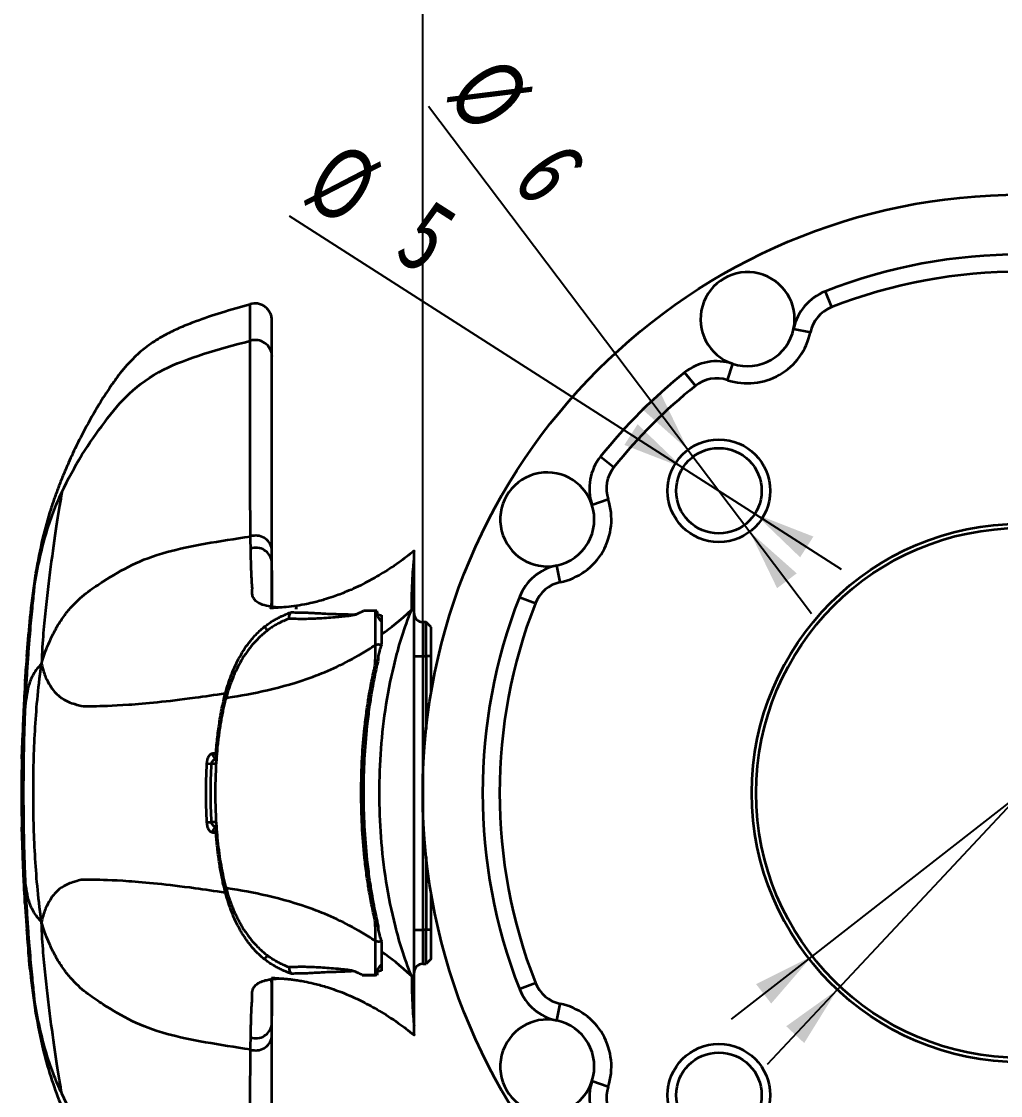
# Model space of a CAD drawing. Header units: millimetres. Extents: x 5 to 416, y 2 to 292.
# Drawn here: x 92.4 to 140.1, y 198.3 to 250.7 of the extents above; entities that cross this region are included whole.
import ezdxf

# ---------------------------------------------------------------- set-up
doc = ezdxf.new("R2010")
doc.units = ezdxf.units.MM
doc.layers.add('치수선', color=1, linetype='Continuous')
doc.styles.add('SLDTEXTSTYLE0', font='TXT', dxfattribs={"width": 0.75})
doc.dimstyles.new('SLDDIMSTYLE0', dxfattribs={"dimtxt": 3.5, "dimasz": 3, "dimexe": 0, "dimexo": 0.0625, "dimgap": 0.875, "dimtad": 1, "dimdec": 3, "dimlfac": 1.2, "dimrnd": 1e-09, "dimzin": 12, "dimdsep": 46, "dimtxsty": 'SLDTEXTSTYLE0', "dimsah": 1, "dimcen": 0.09, "dimadec": 0, "dimazin": 3, "dimtfac": 1, "dimtdec": 3, "dimtofl": 0, "dimtmove": 0, "dimatfit": 3, "dimfxl": 0, "dimfrac": 2, "dimtolj": 1, "dimtzin": 12, "dimarcsym": 0})
doc.dimstyles.new('SLDDIMSTYLE2', dxfattribs={"dimtxt": 3.5, "dimasz": 3, "dimexe": 0, "dimexo": 0.0625, "dimgap": 0.875, "dimtad": 1, "dimdec": 3, "dimlfac": 1.2, "dimrnd": 1e-09, "dimzin": 12, "dimdsep": 46, "dimtxsty": 'SLDTEXTSTYLE0', "dimsah": 1, "dimcen": 0, "dimadec": 0, "dimazin": 3, "dimtfac": 1, "dimtdec": 3, "dimtmove": 0, "dimatfit": 3, "dimfxl": 0, "dimfrac": 2, "dimtolj": 1, "dimtzin": 12, "dimarcsym": 0})

# ---------------------------------------------------------------- blocks, each defined once
blk = doc.blocks.new('_D')
at = {"layer": '치수선'}
for p, q in [((111.912, 214.068), (111.912, 260.242)), ((170.245, 214.068), (170.245, 260.242)), ((111.912, 259.242), (170.245, 259.242))]:
    blk.add_line(p, q, dxfattribs=at)
for points in [[(111.912, 259.242), (114.912, 258.642), (114.912, 259.842)], [(170.245, 259.242), (167.245, 259.842), (167.245, 258.642)]]:
    blk.add_solid(points, dxfattribs=at)
at = {"layer": '치수선', "char_height": 3.5, "attachment_point": 1, "style": 'SLDTEXTSTYLE0'}
for s, insert in [('%%c', (135.853, 263.754)), ('70', (141.131, 263.807))]:
    blk.add_mtext(s, dxfattribs=dict(at, insert=insert))
blk = doc.blocks.new('_D_3')
at = {"layer": '치수선'}
for p, q in [((124.84, 229.794), (112.193, 246.534)), ((124.84, 229.794), (127.854, 225.805)), ((127.854, 225.805), (130.868, 221.816))]:
    blk.add_line(p, q, dxfattribs=at)
for points in [[(124.84, 229.794), (123.51, 232.55), (122.553, 231.826)], [(127.854, 225.805), (129.184, 223.05), (130.141, 223.773)]]:
    blk.add_solid(points, dxfattribs=at)
at = {"layer": '치수선', "char_height": 3.5, "attachment_point": 1, "rotation": 307.0721, "style": 'SLDTEXTSTYLE0'}
for s, insert in [('%%c', (115.771, 249.236)), ('6', (118.995, 245.057))]:
    blk.add_mtext(s, dxfattribs=dict(at, insert=insert))
blk = doc.blocks.new('_D_4')
at = {"layer": '치수선'}
for p, q in [((124.592, 228.922), (105.413, 241.186)), ((124.592, 228.922), (128.102, 226.677)), ((128.102, 226.677), (132.314, 223.984))]:
    blk.add_line(p, q, dxfattribs=at)
for points in [[(124.592, 228.922), (122.387, 231.044), (121.741, 230.033)], [(128.102, 226.677), (130.306, 224.556), (130.953, 225.567)]]:
    blk.add_solid(points, dxfattribs=at)
at = {"layer": '치수선', "char_height": 3.5, "attachment_point": 1, "rotation": 327.4035, "style": 'SLDTEXTSTYLE0'}
for s, insert in [('%%c', (107.83, 244.966)), ('5', (112.306, 242.168))]:
    blk.add_mtext(s, dxfattribs=dict(at, insert=insert))
blk = doc.blocks.new('_D_5')
at = {"layer": '치수선'}
for p, q in [((150.042, 222.656), (174.407, 248.718)), ((150.042, 222.656), (132.115, 203.481)), ((132.115, 203.481), (128.7, 199.828))]:
    blk.add_line(p, q, dxfattribs=at)
for points in [[(150.042, 222.656), (152.529, 224.438), (151.652, 225.257)], [(132.115, 203.481), (129.628, 201.699), (130.504, 200.88)]]:
    blk.add_solid(points, dxfattribs=at)
at = {"layer": '치수선', "char_height": 3.5, "attachment_point": 1, "rotation": 46.9267, "style": 'SLDTEXTSTYLE0'}
for s, insert in [('31.5', (164.895, 245.219)), ('%%c', (161.33, 241.327))]:
    blk.add_mtext(s, dxfattribs=dict(at, insert=insert))
blk = doc.blocks.new('_D_6')
at = {"layer": '치수선'}
for p, q in [((151.262, 221.014), (177.54, 241.515)), ((151.262, 221.014), (130.894, 205.123)), ((130.894, 205.123), (126.952, 202.048))]:
    blk.add_line(p, q, dxfattribs=at)
for points in [[(151.262, 221.014), (153.997, 222.386), (153.258, 223.332)], [(130.894, 205.123), (128.16, 203.751), (128.898, 202.805)]]:
    blk.add_solid(points, dxfattribs=at)
at = {"layer": '치수선', "char_height": 3.5, "attachment_point": 1, "rotation": 37.9603, "style": 'SLDTEXTSTYLE0'}
for s, insert in [('31', (170.658, 241.927)), ('%%c', (166.529, 238.638))]:
    blk.add_mtext(s, dxfattribs=dict(at, insert=insert))

msp = doc.modelspace()

# ---------------------------------------------------------------- linework, layer by layer
at = {"color": 7, "linetype": 'Continuous', "lineweight": 35}
for p, q in [((131.52735, 237.51925), (131.83055, 236.74303)), ((129.98891, 235.69764), (130.80493, 235.52862)), ((124.67859, 233.56511), (125.19921, 232.91442)), ((126.76373, 233.19544), (127.02537, 233.98663)), ((120.5815, 229.46803), (121.23219, 228.94741)), ((120.15998, 227.12125), (120.95118, 227.38288)), ((118.61799, 223.34169), (118.44898, 224.1577)), ((93.04603, 223.72985), (93.04068, 223.69118)), ((116.62737, 222.61927), (117.40358, 222.31606)), ((111.49487, 222.01375), (111.49487, 222.18988)), ((111.91154, 221.40174), (111.91154, 219.73508)), ((112.07821, 221.40174), (111.91154, 221.40174)), ((112.07821, 219.73508), (112.07821, 221.40174)), ((112.32821, 221.15174), (112.07821, 221.40174)), ((92.62025, 219.72744), (92.54274, 218.62906)), ((111.49487, 219.73508), (111.91154, 219.73508)), ((111.91154, 219.73508), (111.91154, 206.40174)), ((111.91154, 219.73508), (112.07821, 219.73508)), ((112.07821, 219.73508), (112.07821, 216.182)), ((112.32821, 219.73508), (112.07821, 219.73508)), ((112.32821, 217.98084), (112.32821, 219.73508)), ((92.54247, 218.62486), (92.52341, 218.28368)), ((102.30196, 217.94113), (102.39593, 217.9157)), ((92.37947, 214.72956), (92.40902, 215.60578)), ((101.39807, 214.49815), (101.62317, 214.48508)), ((101.84298, 214.48508), (101.62317, 214.48508)), ((101.39813, 211.63866), (101.62323, 211.65174)), ((101.84309, 211.65174), (101.62323, 211.65174)), ((92.40902, 210.53158), (92.37947, 211.40758)), ((112.07821, 209.95482), (112.07821, 206.40174)), ((92.52091, 207.89829), (92.54254, 207.51126)), ((102.39535, 208.22219), (102.30196, 208.19691)), ((112.32821, 206.40174), (112.32821, 208.15598)), ((92.54282, 207.50684), (92.6202, 206.41014)), ((111.49487, 206.40174), (111.91154, 206.40174)), ((111.91154, 206.40174), (111.91154, 204.73508)), ((112.07821, 206.40174), (111.91154, 206.40174)), ((112.07821, 204.73508), (112.07821, 206.40174)), ((112.32821, 206.40174), (112.07821, 206.40174)), ((111.91154, 204.73508), (112.07821, 204.73508)), ((112.32821, 204.98508), (112.07821, 204.73508)), ((111.49487, 203.95072), (111.49487, 204.12686)), ((116.62737, 203.51755), (117.40358, 203.82075)), ((118.44898, 201.97911), (118.61799, 202.79513)), ((93.05557, 202.3382), (93.04373, 202.42631)), ((120.95118, 198.75393), (120.15998, 199.01557))]:
    msp.add_line(p, q, dxfattribs=at)
at = {"color": 7, "linetype": 'Continuous', "lineweight": 35, "flags": 128}
for points in [[(109.60496, 220.27896), (109.64066, 220.29786), (109.68701, 220.31041), (109.73926, 220.31532), (109.79209, 220.3121), (109.84009, 220.30107), (109.87838, 220.28336), (109.90303, 220.26078), (109.91154, 220.23563)], [(109.91154, 205.89807), (109.90303, 205.87292), (109.87838, 205.85034), (109.84009, 205.83263), (109.79209, 205.8216), (109.73926, 205.81838), (109.687, 205.82329), (109.64066, 205.83584), (109.60495, 205.85475)]]:
    msp.add_lwpolyline(points, dxfattribs=at)
at = {"color": 7, "linetype": 'Continuous', "lineweight": 35}
for centre, radius in [((141.07821, 213.06841), 29.16667), ((126.34682, 227.7998), 2.5), ((126.34682, 227.7998), 2.08333), ((141.07821, 213.06841), 13.125), ((141.07821, 213.06841), 12.91667), ((126.34682, 198.33702), 2.5), ((126.34682, 198.33702), 2.08333)]:
    msp.add_circle(centre, radius, dxfattribs=at)
for centre, radius, start, end in [((141.07821, 213.06841), 26.25, 68.663655, 111.336345), ((127.74487, 236.16242), 2.29167, 348.298388, 251.701612), ((141.07821, 213.06841), 25.41667, 68.663655, 111.336345), ((132.43696, 235.1906), 2.5, 111.336345, 168.298388), ((132.43696, 235.1906), 1.66667, 111.336345, 168.298388), ((127.74487, 236.16242), 2.29167, 251.701612, 348.298388), ((103.74664, 234.32431), 0.82173, 3.148993, 106.99595), ((127.74487, 236.16242), 3.125, 251.701612, 348.298388), ((126.24046, 231.61305), 2.5, 71.701612, 128.663655), ((141.07821, 213.06841), 26.25, 128.663655, 141.336345), ((126.24046, 231.61305), 1.66667, 71.701612, 128.663655), ((141.07821, 213.06841), 25.41667, 128.663655, 141.336345), ((122.53357, 227.90616), 2.5, 141.336345, 198.298388), ((122.53357, 227.90616), 1.66667, 141.336345, 198.298388), ((117.9842, 226.40174), 2.29167, 18.298388, 281.701612), ((117.9842, 226.40174), 3.125, 281.701612, 18.298388), ((117.9842, 226.40174), 2.29167, 281.701612, 18.298388), ((103.7757, 224.80605), 0.80781, 11.561412, 108.148363), ((103.775, 224.21763), 0.80584, 10.588839, 107.519104), ((118.95602, 221.70966), 2.5, 101.701612, 158.663655), ((118.95602, 221.70966), 1.66667, 101.701612, 158.663655), ((141.07821, 213.06841), 26.25, 158.663655, 201.336345), ((141.07821, 213.06841), 25.41667, 158.663655, 201.336345), ((105.6473, 221.65184), 0.25271, 117.426736, 200.570842), ((111.91154, 221.81841), 0.41667, 180, 270), ((101.91282, 214.97514), 0.24049, 173.392279, 266.55721), ((101.91291, 211.16168), 0.2405, 93.443068, 186.610221), ((111.91154, 204.31841), 0.41667, 90, 180), ((105.65092, 204.48495), 0.25265, 160.024977, 242.623578), ((118.95602, 204.42716), 1.66667, 201.336345, 258.298388), ((118.95602, 204.42716), 2.5, 201.336345, 258.298388), ((117.9842, 199.73508), 3.125, 341.701612, 78.298388), ((103.775, 201.91919), 0.80584, 252.48088, 349.411158), ((117.9842, 199.73508), 2.29167, 78.298388, 341.701612), ((117.9842, 199.73508), 2.29167, 341.701612, 78.298388), ((103.7757, 201.33076), 0.80781, 251.851637, 348.438588), ((122.53357, 198.23066), 2.5, 161.701612, 218.663655), ((122.53357, 198.23066), 1.66667, 161.701612, 218.663655)]:
    msp.add_arc(centre, radius, start, end, dxfattribs=at)
for points, knots in [([(103.5065, 236.88203), (103.03666, 236.74886), (102.14223, 236.49534), (101.00836, 236.11939), (100.12998, 235.77142), (99.55014, 235.49922), (98.97469, 235.17992), (98.433, 234.81315), (97.77045, 234.23867), (97.20373, 233.59617), (96.6418, 232.80712), (96.06124, 231.89898), (95.51025, 230.93394), (95.00379, 229.93594), (94.67891, 229.23175), (94.41019, 228.60409), (94.2067, 228.10054), (93.98881, 227.51544), (93.69589, 226.64402), (93.34556, 225.40031), (93.15297, 224.34727), (93.04887, 223.77811)], [0, 0, 0, 0, 0.08096053, 0.15412307, 0.19792411, 0.23754156, 0.26020892, 0.30701486, 0.3457285, 0.40539153, 0.44869134, 0.5061049, 0.58715806, 0.63770343, 0.69578, 0.71890961, 0.75152682, 0.7859835, 0.82262738, 0.90413035, 1, 1, 1, 1]), ([(104.56712, 236.08653), (104.56378, 236.14551), (104.55684, 236.26784), (104.49435, 236.45058), (104.38828, 236.62317), (104.23835, 236.76882), (104.05806, 236.87146), (103.80551, 236.9464), (103.61888, 236.91561), (103.49832, 236.89572)], [0, 0, 0, 0, 0.114615, 0.23774461, 0.36743194, 0.50069581, 0.63393086, 0.7635495, 1, 1, 1, 1]), ([(103.50645, 235.11015), (103.50645, 235.4508), (103.50647, 236.13255), (103.50649, 236.68233), (103.5065, 236.93185), (103.5065, 236.87955), (103.5065, 236.87086)], [0, 0, 0, 0, 0.31216041, 0.62473799, 0.93769524, 1, 1, 1, 1]), ([(104.56712, 234.36945), (104.56712, 234.71431), (104.56712, 235.4046), (104.56712, 235.95753), (104.56712, 236.03062), (104.56712, 236.06392)], [0, 0, 0, 0, 0.35209049, 0.70476233, 1, 1, 1, 1]), ([(94.32096, 227.72535), (94.61987, 228.37049), (95.28846, 229.57932), (96.40957, 231.17666), (97.55488, 232.58651), (98.62148, 233.36767), (99.30229, 233.71012), (100.4164, 234.27053), (101.92552, 234.70205), (103.50645, 235.11015)], [0.030294622, 0.030294622, 0.030294622, 0.030294622, 0.196961288, 0.363627955, 0.530294622, 0.696961288, 0.696961288, 0.696961288, 0.833333333, 0.833333333, 0.833333333, 0.833333333]), ([(104.56712, 229.73004), (104.56712, 229.84473), (104.56712, 230.07408), (104.56712, 230.41188), (104.56712, 230.74491), (104.56712, 231.11015), (104.56712, 231.64296), (104.56712, 232.18682), (104.56712, 232.70036), (104.56712, 233.07051), (104.56712, 233.4238), (104.56712, 233.75848), (104.56712, 234.07537), (104.56712, 234.26867), (104.56712, 234.36539)], [0, 0, 0, 0, 0.0625784, 0.1251445, 0.18771638, 0.25028726, 0.3344783, 0.50030925, 0.58354707, 0.66676167, 0.74997523, 0.8332209, 0.91654348, 1, 1, 1, 1]), ([(104.56712, 224.96795), (104.56712, 225.08593), (104.56712, 225.48627), (104.56712, 226.11617), (104.56712, 226.8087), (104.56712, 227.35074), (104.56712, 227.92905), (104.56712, 228.56224), (104.56712, 229.20327), (104.56712, 229.58101), (104.56712, 229.73004)], [0, 0, 0, 0, 0.07367964, 0.25001868, 0.38807596, 0.50004097, 0.58605286, 0.75002826, 0.90137121, 1, 1, 1, 1]), ([(94.32096, 227.72535), (94.25704, 227.33097), (94.09722, 226.34502), (93.85873, 224.73392), (93.66942, 223.2864), (93.53617, 222.12291), (93.41964, 220.88299), (93.35743, 219.96389), (93.33687, 219.36362)], [0, 0, 0, 0, 0.25, 0.5, 0.625, 0.75, 0.875, 1, 1, 1, 1]), ([(93.33687, 219.36362), (93.47423, 219.8397), (93.72212, 220.47732), (94.08845, 221.18934), (94.46353, 221.75481), (94.97106, 222.35757), (95.61141, 222.91034), (96.10807, 223.22857), (96.347, 223.3792), (96.82486, 223.68047), (97.70541, 224.21516), (98.78059, 224.63268), (99.45307, 224.81677), (100.54909, 225.1168), (102.00343, 225.3513), (103.52409, 225.57368)], [0.045787468, 0.045787468, 0.045787468, 0.045787468, 0.076709132, 0.107630796, 0.13855246, 0.169474123, 0.231317451, 0.293160779, 0.293160779, 0.293160779, 0.54053409, 0.787907401, 0.787907401, 0.787907401, 0.989493244, 0.989493244, 0.989493244, 0.989493244]), ([(104.953, 222.10371), (104.87389, 222.10928), (104.63672, 222.12598), (104.27267, 222.18384), (103.94269, 222.29396), (103.73736, 222.45062), (103.64603, 222.59802), (103.61359, 222.72524), (103.60366, 222.83109), (103.60526, 222.92975), (103.61077, 223.02155), (103.61146, 223.09656), (103.59661, 223.22744), (103.57774, 223.49288), (103.56009, 223.87502), (103.54433, 224.36623), (103.53669, 224.76381), (103.53243, 224.98609)], [0, 0, 0, 0, 0.061340188, 0.183911257, 0.3154954, 0.408956774, 0.495862587, 0.541746209, 0.578484466, 0.62926214, 0.663066844, 0.698889171, 0.745430246, 0.803105424, 0.853898207, 0.918315999, 1, 1, 1, 1]), ([(111.4843, 224.86457), (111.23763, 224.67178), (110.67377, 224.2311), (109.88649, 223.73224), (109.0317, 223.25305), (108.25629, 222.89459), (107.59904, 222.64452), (107.14156, 222.49839), (106.82513, 222.40934), (106.50273, 222.32853), (106.09608, 222.24232), (105.62513, 222.16634), (105.17118, 222.11748), (104.82931, 222.09388), (104.64014, 222.08179), (104.47845, 222.07259), (104.49539, 222.07339), (104.49723, 222.07348)], [0, 0, 0, 0, 0.07345911, 0.16791996, 0.25340549, 0.36327618, 0.45000667, 0.51339254, 0.55965575, 0.61236961, 0.67325631, 0.76515887, 0.85738681, 0.93238167, 0.96410457, 0.99608473, 1, 1, 1, 1]), ([(111.49487, 224.42382), (111.49487, 224.54057), (111.49487, 224.77439), (111.49487, 224.89432), (111.49487, 224.86712), (111.49487, 224.85058)], [0, 0, 0, 0, 0.28097875, 0.56268499, 1, 1, 1, 1]), ([(104.5671, 223.78079), (104.56711, 223.83866), (104.56715, 224.02867), (104.56714, 224.22746), (104.56712, 224.36571)], [0, 0, 0, 0, 0.30456653, 1, 1, 1, 1]), ([(111.37727, 222.00667), (111.37894, 222.54577), (111.40233, 223.21173), (111.43732, 223.87067), (111.46964, 224.2274), (111.48967, 224.386), (111.49487, 224.42382)], [0, 0, 0, 0, 0.05, 0.1, 0.15, 0.167130575, 0.167130575, 0.167130575, 0.167130575]), ([(111.49487, 222.18988), (111.49482, 222.25526), (111.49472, 222.38306), (111.49459, 222.56464), (111.49508, 222.73439), (111.49639, 222.94484), (111.49932, 223.20781), (111.50042, 223.47503), (111.49925, 223.70766), (111.49773, 223.90094), (111.49626, 224.09002), (111.49512, 224.27025), (111.49496, 224.37185), (111.49487, 224.42382)], [0, 0, 0, 0, 0.06686621, 0.13071274, 0.19197215, 0.2510262, 0.36601119, 0.50066083, 0.58721392, 0.681287, 0.78204462, 0.88851261, 1, 1, 1, 1]), ([(93.04442, 223.75123), (92.95278, 223.1112), (92.78307, 221.92596), (92.69077, 220.73252), (92.6483, 220.18354)], [0, 0, 0, 0, 0.54000022, 1, 1, 1, 1]), ([(93.04068, 223.69118), (93.03482, 223.65524), (93.01867, 223.55625), (92.97909, 223.14213), (92.95389, 222.87835)], [0, 0, 0, 0, 0.36304448, 1, 1, 1, 1]), ([(104.53505, 222.19538), (104.54009, 222.21952), (104.55055, 222.26962), (104.55861, 222.38498), (104.56321, 222.54169), (104.56586, 222.74854), (104.5667, 223.09297), (104.56706, 223.46003), (104.56709, 223.72202), (104.5671, 223.78079)], [0, 0, 0, 0, 0.126474859, 0.262350386, 0.374585919, 0.500981568, 0.669818344, 0.925939989, 1, 1, 1, 1]), ([(104.56623, 222.07761), (104.56628, 222.09917), (104.56688, 222.38051), (104.56686, 222.95362), (104.56701, 223.49709), (104.56709, 223.78079)], [0, 0, 0, 0, 0.0381504, 0.49791865, 1, 1, 1, 1]), ([(104.56712, 223.914), (104.56712, 223.60383), (104.56712, 223.08156), (104.56712, 222.43159), (104.56712, 222.16764)], [0, 0, 0, 0, 0.59389733, 1, 1, 1, 1]), ([(92.62716, 219.72059), (92.66786, 220.27833), (92.74489, 221.33402), (92.8869, 222.38339), (92.95389, 222.87835)], [0, 0, 0, 0, 0.52831914, 1, 1, 1, 1]), ([(105.80855, 222.07902), (105.78744, 222.0787), (105.74576, 222.07807), (105.7051, 222.07832), (105.68504, 222.07844)], [0, 0, 0, 0, 0.506474605, 1, 1, 1, 1]), ([(111.49487, 204.12686), (111.49485, 204.20204), (111.49479, 204.35453), (111.49483, 204.59326), (111.49542, 204.84816), (111.4972, 205.19901), (111.49967, 205.63742), (111.50094, 206.34721), (111.49692, 207.24726), (111.49462, 208.18548), (111.49489, 208.93561), (111.49475, 209.70352), (111.49432, 210.67175), (111.49417, 211.86756), (111.49522, 213.07711), (111.4942, 214.28609), (111.4943, 215.48014), (111.49501, 216.64974), (111.49436, 217.78226), (111.49681, 218.8948), (111.50075, 219.79371), (111.49953, 220.50391), (111.49651, 221.02984), (111.49451, 221.53918), (111.49476, 221.86082), (111.49487, 222.01375)], [0, 0, 0, 0, 0.01474565, 0.02991187, 0.04582694, 0.06282912, 0.09499462, 0.12543682, 0.18898426, 0.25034187, 0.28306927, 0.31286261, 0.37553349, 0.43805189, 0.50036409, 0.5626556, 0.62510067, 0.68762694, 0.74990145, 0.81101271, 0.87460155, 0.90506816, 0.93722494, 0.97015288, 1, 1, 1, 1]), ([(104.20143, 221.17536), (104.22831, 221.19674), (104.28287, 221.24015), (104.36862, 221.30268), (104.45855, 221.3644), (104.55079, 221.42368), (104.64071, 221.47823), (104.76245, 221.54813), (104.90702, 221.62397), (105.056, 221.69534), (105.15675, 221.74064), (105.22193, 221.76852), (105.28911, 221.79629), (105.3686, 221.82766), (105.44598, 221.85534), (105.50316, 221.87305), (105.52194, 221.87515), (105.5309, 221.87615)], [0, 0, 0, 0, 0.05963011, 0.12106091, 0.18443344, 0.24987373, 0.31333979, 0.36987291, 0.49922918, 0.60880365, 0.67673422, 0.70947661, 0.74907529, 0.8251007, 0.89058785, 0.94784416, 1, 1, 1, 1]), ([(105.4107, 221.56305), (105.4086, 221.56293), (105.40378, 221.56264), (105.38891, 221.55839), (105.36924, 221.55209), (105.3434, 221.54292), (105.30553, 221.52858), (105.25291, 221.50742), (105.16859, 221.47137), (105.05443, 221.41907), (104.89799, 221.34108), (104.72296, 221.24467), (104.53847, 221.13117), (104.42278, 221.04677), (104.36603, 221.00537)], [0, 0, 0, 0, 0.01607208, 0.03683103, 0.06287538, 0.0916682, 0.12547027, 0.18431259, 0.2506701, 0.36841359, 0.50097687, 0.6750064, 0.84056108, 1, 1, 1, 1]), ([(108.65838, 221.77276), (108.63486, 221.76474), (108.58647, 221.74824), (108.51523, 221.72936), (108.44247, 221.71362), (108.37427, 221.70237), (108.30704, 221.6939), (108.22239, 221.68515), (108.10613, 221.67405), (107.95808, 221.65766), (107.79736, 221.64237), (107.54203, 221.61936), (107.18933, 221.5925), (106.7896, 221.56759), (106.39695, 221.55124), (106.02127, 221.54472), (105.68649, 221.54833), (105.4891, 221.55887), (105.4107, 221.56305)], [0, 0, 0, 0, 0.01473669, 0.0303202, 0.04676828, 0.06409485, 0.0782861, 0.09548359, 0.12671153, 0.16564545, 0.20724516, 0.2514755, 0.36841371, 0.50097746, 0.60960441, 0.75045735, 0.90088487, 1, 1, 1, 1]), ([(105.5309, 221.87615), (105.58654, 221.87504), (105.69642, 221.87287), (105.86849, 221.87024), (106.04301, 221.8666), (106.2197, 221.86142), (106.3974, 221.8544), (106.57505, 221.84569), (106.75157, 221.8358), (106.97704, 221.82242), (107.21215, 221.8095), (107.46668, 221.80051), (107.75736, 221.79089), (108.14846, 221.77833), (108.48898, 221.77455), (108.65853, 221.77266)], [0, 0, 0, 0, 0.075294437, 0.148669514, 0.219731655, 0.288180792, 0.353794825, 0.416411882, 0.475910768, 0.532197438, 0.634807494, 0.690367747, 0.750411588, 0.875728529, 1, 1, 1, 1]), ([(109.61096, 221.94346), (109.50847, 221.94347), (109.3079, 221.94349), (109.11803, 221.94347), (109.02518, 221.94346)], [0, 0, 0, 0, 0.51097929, 1, 1, 1, 1]), ([(109.60496, 220.27896), (109.60509, 220.35356), (109.60535, 220.50507), (109.60562, 220.72935), (109.60594, 220.95355), (109.60636, 221.18308), (109.60777, 221.42637), (109.60933, 221.68758), (109.6104, 221.85522), (109.61096, 221.94346)], [0, 0, 0, 0, 0.12005361, 0.24383317, 0.37070165, 0.50009899, 0.64567752, 0.81348388, 1, 1, 1, 1]), ([(109.67741, 221.94346), (109.66994, 221.94353), (109.653, 221.94369), (109.63003, 221.94367), (109.61766, 221.94353), (109.61096, 221.94346)], [0, 0, 0, 0, 0.26560434, 0.60268753, 1, 1, 1, 1]), ([(109.69605, 221.74591), (109.69716, 221.73794), (109.69967, 221.71998), (109.70908, 221.6908), (109.72666, 221.65157), (109.75112, 221.61021), (109.78536, 221.56315), (109.8211, 221.51829), (109.86061, 221.47574), (109.8868, 221.44873), (109.90143, 221.43311), (109.91011, 221.42234), (109.91105, 221.41826), (109.91154, 221.41612)], [0, 0, 0, 0, 0.06633294, 0.1493706, 0.24974449, 0.40593918, 0.49936265, 0.64176253, 0.74884668, 0.810349, 0.87424748, 0.93415803, 1, 1, 1, 1]), ([(102.30196, 217.94113), (102.32453, 218.02289), (102.36903, 218.18401), (102.44269, 218.4199), (102.52008, 218.64698), (102.63009, 218.94137), (102.7826, 219.29892), (102.99603, 219.71884), (103.24181, 220.12242), (103.49244, 220.46333), (103.73426, 220.74177), (103.95728, 220.9684), (104.1198, 221.10616), (104.20143, 221.17536)], [0, 0, 0, 0, 0.06672666, 0.1315008, 0.19438821, 0.25545637, 0.37872612, 0.49999468, 0.6257634, 0.75010551, 0.83240236, 0.91582149, 1, 1, 1, 1]), ([(104.34832, 220.99168), (104.29418, 220.94879), (104.1871, 220.86397), (104.03559, 220.72972), (103.89329, 220.59343), (103.76093, 220.45586), (103.56985, 220.24155), (103.33176, 219.93563), (103.07072, 219.53018), (102.84289, 219.10562), (102.64486, 218.66251), (102.46875, 218.19222), (102.37376, 217.86564), (102.32551, 217.69975)], [0, 0, 0, 0, 0.05268141, 0.1041972, 0.1543614, 0.20296894, 0.24979823, 0.37337007, 0.49821407, 0.61725141, 0.74060405, 0.86823727, 1, 1, 1, 1]), ([(104.20143, 221.17536), (104.20824, 221.1667), (104.22656, 221.14372), (104.28168, 221.07482), (104.31726, 221.03041), (104.34942, 220.99025)], [0, 0, 0, 0, 0.5, 0.5, 1, 1, 1, 1]), ([(104.34942, 220.99025), (104.35136, 220.99005), (104.35498, 220.98967), (104.35907, 220.99345), (104.36201, 220.9989), (104.36447, 221.00286), (104.36603, 221.00537)], [0, 0, 0, 0, 0.22874414, 0.42759809, 0.63571074, 1, 1, 1, 1]), ([(112.32821, 219.73508), (112.32821, 219.92052), (112.32821, 220.10588), (112.32821, 220.44854), (112.32821, 220.60568), (112.32821, 220.86794), (112.32821, 220.97294), (112.32821, 221.11487), (112.32821, 221.15174), (112.32821, 221.15174)], [0, 0, 0, 0, 0.25, 0.25, 0.5, 0.5, 0.75, 0.75, 1, 1, 1, 1]), ([(109.91154, 220.80628), (109.91154, 220.73711), (109.91154, 220.59554), (109.91154, 220.44936), (109.91154, 220.3746)], [0, 0, 0, 0, 0.48858586, 1, 1, 1, 1]), ([(92.64911, 220.18777), (92.64464, 220.12789), (92.6283, 219.90859), (92.61077, 219.62556), (92.59918, 219.44613), (92.59526, 219.38531)], [0, 0, 0, 0, 0.19892647, 0.72846529, 1, 1, 1, 1]), ([(102.32551, 217.69975), (102.36048, 217.70523), (102.97008, 217.80142), (104.30095, 218.03386), (106.15411, 218.55511), (107.72208, 219.19675), (108.74745, 219.73104), (109.38227, 220.12919), (109.60496, 220.27896)], [0.108436334, 0.108436334, 0.108436334, 0.108436334, 0.112018411, 0.170426833, 0.228835255, 0.258039466, 0.287243677, 0.302681009, 0.302681009, 0.302681009, 0.302681009]), ([(109.60378, 219.34901), (109.60387, 219.43453), (109.60404, 219.60117), (109.60434, 219.84128), (109.6046, 220.06631), (109.60484, 220.20939), (109.60496, 220.27896)], [0, 0, 0, 0, 0.27041897, 0.52695302, 0.76999106, 1, 1, 1, 1]), ([(109.91154, 220.3746), (109.88316, 220.27458), (109.82355, 220.06449), (109.77031, 219.85269), (109.74242, 219.74174)], [0, 0, 0, 0, 0.4761065, 1, 1, 1, 1]), ([(93.33687, 219.36362), (93.21179, 219.2459), (93.05919, 219.06045), (92.90188, 218.80224), (92.78763, 218.54731), (92.67763, 218.20425), (92.59122, 217.75536), (92.54863, 217.35214), (92.52697, 217.13381)], [0, 0, 0, 0, 0.125, 0.25, 0.375, 0.5, 0.75, 1, 1, 1, 1]), ([(93.33687, 219.36362), (93.40465, 219.07564), (93.535, 218.69372), (93.74812, 218.28681), (93.97289, 217.98601), (94.27593, 217.69818), (94.63815, 217.49774), (95.08731, 217.37027), (95.2262, 217.29804), (95.66666, 217.29803), (97.3308, 217.33195), (99.81398, 217.56708), (101.77841, 217.85136), (102.30196, 217.94113)], [0, 0, 0, 0, 0.028334076, 0.056668151, 0.085002227, 0.113336302, 0.170004454, 0.226672605, 0.340008907, 0.45334521, 0.566681512, 0.680017815, 0.718353826, 0.718353826, 0.718353826, 0.718353826]), ([(109.60377, 206.78466), (109.57664, 206.90158), (109.52055, 207.14334), (109.44176, 207.51969), (109.36418, 207.9212), (109.27337, 208.43969), (109.1726, 209.10298), (109.04606, 210.14767), (108.94299, 211.47802), (108.90171, 213.10996), (108.94534, 214.69326), (109.05135, 216.02763), (109.17199, 217.02603), (109.29384, 217.82648), (109.43208, 218.59024), (109.54897, 219.10678), (109.60378, 219.34901)], [0, 0, 0, 0, 0.02842854, 0.05877986, 0.09106241, 0.12528109, 0.18344623, 0.24994136, 0.37448723, 0.49931134, 0.63642947, 0.74943121, 0.81622311, 0.87457547, 0.94118375, 1, 1, 1, 1]), ([(109.74208, 219.55153), (109.71548, 219.43663), (109.65944, 219.19468), (109.57865, 218.81185), (109.49635, 218.39099), (109.40342, 217.86875), (109.29579, 217.17835), (109.16073, 216.10184), (109.04964, 214.71078), (109.0074, 213.083), (109.0485, 211.45071), (109.15976, 210.0491), (109.29575, 208.9639), (109.41164, 208.21994), (109.52227, 207.60946), (109.63098, 207.07209), (109.70788, 206.73808), (109.74381, 206.58206)], [0, 0, 0, 0, 0.02705606, 0.05697197, 0.0897496, 0.1254275, 0.17865003, 0.25002108, 0.37427273, 0.49859779, 0.62339646, 0.74867427, 0.82095662, 0.87424538, 0.92137571, 0.96327299, 1, 1, 1, 1]), ([(109.60378, 219.34901), (109.61067, 219.37439), (109.62199, 219.4161), (109.64648, 219.47229), (109.67342, 219.51284), (109.70591, 219.54356), (109.73097, 219.54908), (109.74208, 219.55153)], [0, 0, 0, 0, 0.30477843, 0.50078842, 0.70693782, 0.86998247, 1, 1, 1, 1]), ([(92.54669, 218.68504), (92.54428, 218.65114), (92.5396, 218.58512), (92.53738, 218.52835), (92.53631, 218.50073)], [0, 0, 0, 0, 0.51358092, 1, 1, 1, 1]), ([(92.50266, 217.91221), (92.49005, 217.69488), (92.4522, 217.04255), (92.41017, 215.9638), (92.38823, 215.1168), (92.37765, 214.70812)], [0, 0, 0, 0, 0.20543553, 0.61662166, 1, 1, 1, 1]), ([(101.83617, 215.0026), (101.84736, 215.13754), (101.86953, 215.40495), (101.91165, 215.80111), (101.95992, 216.18792), (102.01491, 216.56405), (102.07631, 216.92829), (102.14438, 217.27929), (102.218, 217.61605), (102.27436, 217.83427), (102.30196, 217.94113)], [0, 0, 0, 0, 0.1363483, 0.27018846, 0.40114651, 0.52885352, 0.65294599, 0.77306649, 0.88886485, 1, 1, 1, 1]), ([(102.32551, 217.69975), (102.30243, 217.61274), (102.25563, 217.43627), (102.19318, 217.16591), (102.13496, 216.88755), (102.08166, 216.60184), (102.03309, 216.30964), (101.98927, 216.01174), (101.95017, 215.70889), (101.88541, 215.13017), (101.81999, 214.25108), (101.79167, 213.07174), (101.81966, 211.891), (101.89274, 210.90781), (101.98581, 210.12951), (102.07821, 209.5398), (102.1871, 208.97595), (102.28015, 208.61318), (102.32551, 208.43635)], [0, 0, 0, 0, 0.028887778, 0.058591851, 0.089037894, 0.120152192, 0.151862005, 0.18409582, 0.216783524, 0.24985652, 0.370980391, 0.499541376, 0.62831749, 0.749880575, 0.815793264, 0.87982814, 0.941423158, 1, 1, 1, 1]), ([(92.37882, 214.76289), (92.37354, 214.4937), (92.36329, 213.97098), (92.35768, 213.06863), (92.36329, 212.16619), (92.37353, 211.64345), (92.37881, 211.37426)], [0, 0, 0, 0, 0.25749005, 0.50001911, 0.74253121, 1, 1, 1, 1]), ([(101.39807, 214.49815), (101.39936, 214.51601), (101.40191, 214.5515), (101.40913, 214.60377), (101.4188, 214.65455), (101.43468, 214.71796), (101.45969, 214.791), (101.49606, 214.86452), (101.5373, 214.92471), (101.58174, 214.96847), (101.6279, 214.99745), (101.65867, 215.00103), (101.67392, 215.00281)], [0, 0, 0, 0, 0.06384585, 0.12689089, 0.19000013, 0.2540376, 0.37538661, 0.5006474, 0.62449226, 0.75018408, 0.87609687, 1, 1, 1, 1]), ([(101.90548, 214.80546), (101.90162, 214.80916), (101.88391, 214.82614), (101.86301, 214.86297), (101.83822, 214.92498), (101.83697, 214.97242), (101.83617, 215.0026)], [0, 0, 0, 0, 0.0776415, 0.35654858, 0.59066815, 1, 1, 1, 1]), ([(101.39813, 211.63866), (101.39098, 211.77379), (101.37663, 212.04497), (101.3637, 212.45314), (101.35693, 212.8631), (101.35692, 213.27368), (101.36367, 213.68364), (101.37659, 214.09182), (101.39092, 214.36301), (101.39807, 214.49815)], [0, 0, 0, 0, 0.14189137, 0.28474722, 0.42818183, 0.57180978, 0.71524579, 0.85810444, 1, 1, 1, 1]), ([(101.67401, 211.134), (101.66386, 211.13477), (101.64351, 211.13633), (101.61259, 211.14921), (101.57686, 211.17288), (101.53729, 211.21212), (101.49608, 211.27217), (101.45968, 211.34575), (101.42979, 211.43349), (101.40735, 211.53211), (101.4012, 211.60315), (101.39813, 211.63866)], [0, 0, 0, 0, 0.0827414, 0.16578295, 0.25027934, 0.37589364, 0.49978993, 0.62490858, 0.74631609, 0.87321357, 1, 1, 1, 1]), ([(92.37764, 211.42894), (92.38822, 211.0204), (92.41015, 210.17361), (92.45227, 209.09304), (92.49025, 208.43868), (92.50298, 208.21932)], [0, 0, 0, 0, 0.38260481, 0.79302939, 1, 1, 1, 1]), ([(101.83626, 211.13421), (101.8375, 211.16444), (101.83944, 211.21202), (101.85574, 211.26044), (101.86648, 211.27657), (101.86796, 211.2788)], [0, 0, 0, 0, 0.6002202, 0.94474296, 1, 1, 1, 1]), ([(102.30196, 208.19691), (102.2777, 208.28986), (102.22817, 208.47962), (102.16228, 208.77236), (102.1005, 209.0777), (102.04373, 209.39513), (101.99183, 209.72387), (101.94493, 210.06316), (101.90321, 210.41223), (101.86625, 210.77023), (101.84633, 211.01204), (101.83626, 211.13421)], [0, 0, 0, 0, 0.09676041, 0.19755925, 0.30222282, 0.41056375, 0.52238186, 0.63746474, 0.75558805, 0.87651573, 1, 1, 1, 1]), ([(93.33687, 206.79253), (93.2118, 206.91016), (93.05919, 207.095), (92.90188, 207.35163), (92.78763, 207.60457), (92.67763, 207.94465), (92.59122, 208.3896), (92.54863, 208.79011), (92.52697, 209.00735)], [0.00990099, 0.00990099, 0.00990099, 0.00990099, 0.133663366, 0.257425743, 0.381188119, 0.504950495, 0.752475248, 1, 1, 1, 1]), ([(102.30196, 208.19691), (101.77841, 208.28654), (99.81398, 208.57029), (97.3308, 208.80503), (95.66666, 208.84019), (95.2262, 208.84383), (95.08731, 208.77633), (94.63815, 208.65343), (94.27593, 208.45565), (93.97289, 208.16948), (93.74812, 207.86957), (93.535, 207.46306), (93.40465, 207.08093), (93.33687, 206.79253)], [0, 0, 0, 0, 0.038336091, 0.151672393, 0.265008696, 0.378344998, 0.491681301, 0.548349452, 0.605017603, 0.633351679, 0.661685754, 0.69001983, 0.718353906, 0.718353906, 0.718353906, 0.718353906]), ([(109.60495, 205.85475), (109.38226, 206.00458), (108.74745, 206.40293), (107.72208, 206.93755), (106.15411, 207.57973), (104.30095, 208.10162), (102.97008, 208.3345), (102.36048, 208.43086), (102.32551, 208.43635)], [0.10843642, 0.10843642, 0.10843642, 0.10843642, 0.123873665, 0.153077877, 0.182282088, 0.24069051, 0.299098932, 0.302681009, 0.302681009, 0.302681009, 0.302681009]), ([(102.32551, 208.43635), (102.34919, 208.35251), (102.39618, 208.18611), (102.47513, 207.94113), (102.55965, 207.70232), (102.6503, 207.47021), (102.74687, 207.24507), (102.84931, 207.0272), (102.95752, 206.8169), (103.11432, 206.53803), (103.33295, 206.1988), (103.59704, 205.85947), (103.8507, 205.58284), (104.08641, 205.35519), (104.26068, 205.21486), (104.34962, 205.14324)], [0, 0, 0, 0, 0.066421388, 0.131839465, 0.196224795, 0.259554625, 0.321813306, 0.382992559, 0.443091583, 0.502117151, 0.626898683, 0.750439738, 0.829464193, 0.912963116, 1, 1, 1, 1]), ([(104.20339, 204.96135), (104.15488, 205.00171), (104.0577, 205.08256), (103.91842, 205.21181), (103.78388, 205.34679), (103.65474, 205.48768), (103.53105, 205.63389), (103.41297, 205.78493), (103.30061, 205.94022), (103.19405, 206.09914), (103.09334, 206.26102), (102.95506, 206.50054), (102.78739, 206.82949), (102.6034, 207.25981), (102.43819, 207.71743), (102.34792, 208.03515), (102.30196, 208.19691)], [0, 0, 0, 0, 0.0496164, 0.09940783, 0.14936362, 0.19946023, 0.24966364, 0.29992506, 0.35017987, 0.40034896, 0.45034027, 0.50005043, 0.61778426, 0.74037378, 0.86781541, 1, 1, 1, 1]), ([(92.53631, 207.63657), (92.53732, 207.60917), (92.53885, 207.56744), (92.54222, 207.51889), (92.54337, 207.50223)], [0, 0, 0, 0, 0.65681083, 1, 1, 1, 1]), ([(103.52409, 200.56314), (102.00343, 200.78551), (100.54909, 201.02002), (99.45307, 201.32005), (98.78059, 201.50414), (97.70541, 201.92166), (96.82486, 202.45826), (96.347, 202.76143), (96.10807, 202.91301), (95.61141, 203.23362), (94.97106, 203.79), (94.46353, 204.39572), (94.08845, 204.96333), (93.72212, 205.67728), (93.47424, 206.31598), (93.33687, 206.79253)], [0.0458155, 0.0458155, 0.0458155, 0.0458155, 0.247524752, 0.247524752, 0.247524752, 0.495049505, 0.742574257, 0.742574257, 0.742574257, 0.804455446, 0.866336634, 0.897277228, 0.928217822, 0.959158416, 0.99009901, 0.99009901, 0.99009901, 0.99009901]), ([(94.32096, 198.41494), (94.25704, 198.81019), (94.09722, 199.79831), (93.85873, 201.41283), (93.66942, 202.86326), (93.53617, 204.02896), (93.41964, 205.27103), (93.35743, 206.19151), (93.33687, 206.79253)], [0, 0, 0, 0, 0.25, 0.5, 0.625, 0.75, 0.875, 1, 1, 1, 1]), ([(109.60495, 205.85475), (109.60484, 205.92431), (109.6046, 206.06739), (109.60433, 206.2924), (109.60404, 206.53251), (109.60386, 206.69915), (109.60377, 206.78466)], [0, 0, 0, 0, 0.23000872, 0.47304666, 0.72958077, 1, 1, 1, 1]), ([(109.74427, 206.58215), (109.73775, 206.58279), (109.72386, 206.58414), (109.70363, 206.59472), (109.68364, 206.61109), (109.66437, 206.63406), (109.6442, 206.66684), (109.62206, 206.71724), (109.61068, 206.75921), (109.60377, 206.78466)], [0, 0, 0, 0, 0.074644682, 0.158964503, 0.256799713, 0.370461384, 0.501315933, 0.697601708, 1, 1, 1, 1]), ([(92.59524, 206.75186), (92.59917, 206.69095), (92.61076, 206.51142), (92.6283, 206.22818), (92.64466, 206.00877), (92.64913, 205.94878)], [0, 0, 0, 0, 0.271717, 0.80087659, 1, 1, 1, 1]), ([(92.95389, 203.25933), (92.86918, 203.90085), (92.73056, 204.9508), (92.65451, 206.00655), (92.62492, 206.41725)], [0, 0, 0, 0, 0.61098987, 1, 1, 1, 1]), ([(109.74406, 206.39187), (109.77168, 206.28214), (109.82443, 206.07258), (109.88344, 205.8647), (109.91154, 205.76567)], [0, 0, 0, 0, 0.52362816, 1, 1, 1, 1]), ([(112.32821, 204.98508), (112.32821, 204.98508), (112.32821, 205.02195), (112.32821, 205.16388), (112.32821, 205.26888), (112.32821, 205.53113), (112.32821, 205.68828), (112.32821, 206.03093), (112.32821, 206.2163), (112.32821, 206.40174)], [0, 0, 0, 0, 0.25, 0.25, 0.5, 0.5, 0.75, 0.75, 1, 1, 1, 1]), ([(92.64833, 205.95301), (92.69078, 205.40411), (92.78309, 204.2108), (92.95279, 203.02568), (93.04443, 202.38569)], [0, 0, 0, 0, 0.45997903, 1, 1, 1, 1]), ([(109.61093, 204.19346), (109.61063, 204.23683), (109.61005, 204.32196), (109.60939, 204.45386), (109.60873, 204.58462), (109.60807, 204.71332), (109.60742, 204.83838), (109.60647, 205.06409), (109.60587, 205.39603), (109.60525, 205.70492), (109.60495, 205.85475)], [0, 0, 0, 0, 0.09297232, 0.18251917, 0.26829123, 0.34993536, 0.42708671, 0.49936486, 0.75717734, 1, 1, 1, 1]), ([(109.91154, 205.76567), (109.91154, 205.69091), (109.91154, 205.54472), (109.91154, 205.40314), (109.91154, 205.33397)], [0, 0, 0, 0, 0.51141408, 1, 1, 1, 1]), ([(92.77368, 204.51851), (92.76135, 204.63848), (92.73164, 204.92746), (92.70777, 205.21698), (92.6938, 205.3863)], [0, 0, 0, 0, 0.4151599, 1, 1, 1, 1]), ([(104.20339, 204.96135), (104.21028, 204.96989), (104.22857, 204.99264), (104.28354, 205.06106), (104.31904, 205.10525), (104.35121, 205.14531)], [0, 0, 0, 0, 0.5, 0.5, 1, 1, 1, 1]), ([(105.53474, 204.26059), (105.53059, 204.26082), (105.52216, 204.26129), (105.50134, 204.26607), (105.47308, 204.27413), (105.43403, 204.28708), (105.38444, 204.3051), (105.33068, 204.32554), (105.24108, 204.36125), (105.10455, 204.41981), (104.91983, 204.50744), (104.72991, 204.60735), (104.54573, 204.7159), (104.36898, 204.83232), (104.25834, 204.91853), (104.20339, 204.96135)], [0, 0, 0, 0, 0.02763482, 0.05617994, 0.08621841, 0.12361936, 0.16662443, 0.21087042, 0.2517964, 0.36981063, 0.50105695, 0.6312517, 0.75685678, 0.87925076, 1, 1, 1, 1]), ([(104.37087, 205.1268), (104.36923, 205.12961), (104.36695, 205.1335), (104.36406, 205.1384), (104.3623, 205.14146), (104.36111, 205.14495), (104.35681, 205.14807), (104.35332, 205.14635), (104.35121, 205.14531)], [0, 0, 0, 0, 0.31447567, 0.43674736, 0.55074451, 0.65476424, 0.79142212, 1, 1, 1, 1]), ([(105.41346, 204.57125), (105.41166, 204.57143), (105.40656, 204.57194), (105.39006, 204.57639), (105.36132, 204.58565), (105.31705, 204.60215), (105.25856, 204.62558), (105.1839, 204.65756), (105.09821, 204.69635), (105.00702, 204.74013), (104.87751, 204.80573), (104.71639, 204.89496), (104.53256, 205.00907), (104.42203, 205.08956), (104.37087, 205.1268)], [0, 0, 0, 0, 0.01298081, 0.0367578, 0.07263134, 0.12102348, 0.18098735, 0.25067929, 0.33685775, 0.42071809, 0.50085681, 0.68878393, 0.85597292, 1, 1, 1, 1]), ([(109.69983, 204.39088), (109.70106, 204.40011), (109.70362, 204.41929), (109.71299, 204.44824), (109.72865, 204.48306), (109.75125, 204.52248), (109.78407, 204.56967), (109.82204, 204.61689), (109.86046, 204.65948), (109.88642, 204.68637), (109.9008, 204.70208), (109.90971, 204.71295), (109.91088, 204.71734), (109.91154, 204.71978)], [0, 0, 0, 0, 0.07678218, 0.15966263, 0.24942747, 0.38028911, 0.49922478, 0.64076061, 0.7487132, 0.81005722, 0.87419784, 0.92974122, 1, 1, 1, 1]), ([(108.54905, 204.3803), (108.53593, 204.38553), (108.50796, 204.39665), (108.4712, 204.40668), (108.4327, 204.41418), (108.35881, 204.42601), (108.22415, 204.44531), (107.94393, 204.47866), (107.57359, 204.51084), (107.13858, 204.54496), (106.73203, 204.56898), (106.35368, 204.58546), (106.01618, 204.59095), (105.70531, 204.58655), (105.51259, 204.57645), (105.41346, 204.57125)], [0, 0, 0, 0, 0.00846571, 0.01803615, 0.02548479, 0.03590258, 0.07160144, 0.1251563, 0.25012629, 0.36945806, 0.50006547, 0.62739346, 0.75003035, 0.87142848, 1, 1, 1, 1]), ([(108.55, 204.3808), (108.4593, 204.37554), (108.28498, 204.36544), (108.04101, 204.35535), (107.82275, 204.34774), (107.55208, 204.33889), (107.24055, 204.32901), (106.88655, 204.30871), (106.54399, 204.28837), (106.19791, 204.27336), (105.85485, 204.26599), (105.64363, 204.26243), (105.53474, 204.26059)], [0, 0, 0, 0, 0.06987343, 0.13429579, 0.193277, 0.24678149, 0.35964411, 0.46370985, 0.58076293, 0.71009067, 0.85053301, 1, 1, 1, 1]), ([(108.63065, 204.36051), (108.62518, 204.36208), (108.61151, 204.366), (108.59104, 204.36981), (108.57004, 204.37396), (108.55604, 204.37874), (108.55, 204.3808)], [0, 0, 0, 0, 0.199803394, 0.499766373, 0.784217849, 1, 1, 1, 1]), ([(108.96941, 204.19346), (108.90699, 204.22278), (108.79504, 204.27537), (108.68107, 204.33439), (108.63065, 204.36051)], [0, 0, 0, 0, 0.55757978, 1, 1, 1, 1]), ([(109.68232, 204.19346), (109.56129, 204.19346), (109.31912, 204.19347), (109.08601, 204.19346), (108.96941, 204.19346)], [0, 0, 0, 0, 0.49980185, 1, 1, 1, 1]), ([(108.96941, 204.19346), (109.0362, 204.19345), (109.17182, 204.19342), (109.38588, 204.19344), (109.53515, 204.19345), (109.61093, 204.19346)], [0, 0, 0, 0, 0.32323886, 0.65642572, 1, 1, 1, 1]), ([(109.68232, 204.19346), (109.67289, 204.19346), (109.65339, 204.19346), (109.6294, 204.19346), (109.61728, 204.19346), (109.61093, 204.19346)], [0, 0, 0, 0, 0.30894913, 0.63819481, 1, 1, 1, 1]), ([(103.53243, 201.15072), (103.53254, 201.15734), (103.53355, 201.2184), (103.53624, 201.37762), (103.54176, 201.65441), (103.5505, 202.0056), (103.56218, 202.34184), (103.57846, 202.70922), (103.60727, 202.9971), (103.61141, 203.12141), (103.60006, 203.27942), (103.61407, 203.43731), (103.66061, 203.56679), (103.73671, 203.67203), (103.83275, 203.76194), (103.99206, 203.85858), (104.21682, 203.93333), (104.46826, 203.98303), (104.69092, 204.01256), (104.8479, 204.02848), (104.93289, 204.03374), (104.94262, 204.03435)], [0, 0, 0, 0, 0.00240901, 0.02222474, 0.05832675, 0.10560975, 0.15790295, 0.19740369, 0.27561092, 0.3416689, 0.41047542, 0.46722075, 0.54056824, 0.58988134, 0.6365288, 0.70609148, 0.80526016, 0.87308014, 0.93469254, 0.99252759, 1, 1, 1, 1]), ([(104.54098, 203.90696), (104.51405, 203.93159), (104.48083, 203.96197), (104.46392, 203.97606), (104.46071, 203.97873)], [0, 0, 0, 0, 0.81056438, 1, 1, 1, 1]), ([(104.56712, 201.77111), (104.56713, 201.90409), (104.56714, 202.15592), (104.56711, 202.51928), (104.56679, 202.89388), (104.56646, 203.26128), (104.56425, 203.56343), (104.55798, 203.7718), (104.5496, 203.85917), (104.54105, 203.899), (104.53894, 203.90883)], [0, 0, 0, 0, 0.134179341, 0.254088868, 0.384520787, 0.542648288, 0.701282014, 0.835317653, 0.959366924, 1, 1, 1, 1]), ([(104.54873, 204.06343), (104.55969, 204.06199), (104.59122, 204.05785), (104.69731, 204.05143), (105.02135, 204.02955), (105.21394, 204.01351), (105.41213, 203.99385), (105.62844, 203.96762), (105.87537, 203.93163), (106.18837, 203.87702), (106.62439, 203.78399), (107.22211, 203.62311), (108.01165, 203.35095), (108.88442, 202.96621), (109.80885, 202.45841), (110.63832, 201.93728), (111.22747, 201.47657), (111.48372, 201.27619)], [0, 0, 0, 0, 0.037812503, 0.10884958, 0.163698112, 0.203116026, 0.241695716, 0.28183352, 0.323492821, 0.370440526, 0.433961062, 0.515860755, 0.616959435, 0.737232875, 0.827491738, 0.924968443, 1, 1, 1, 1]), ([(104.56712, 204.06131), (104.56712, 203.96012), (104.56712, 203.37961), (104.56712, 202.75082), (104.56712, 202.29817), (104.56712, 202.20495)], [0, 0, 0, 0, 0.143567654, 0.823642838, 1, 1, 1, 1]), ([(111.37727, 204.13391), (111.37894, 203.59477), (111.40233, 202.92877), (111.43732, 202.26979), (111.46964, 201.91303), (111.48967, 201.75442), (111.49487, 201.7166)], [0, 0, 0, 0, 0.05, 0.1, 0.15, 0.167130516, 0.167130516, 0.167130516, 0.167130516]), ([(111.49487, 201.7166), (111.4949, 201.7425), (111.49494, 201.79371), (111.49527, 201.87827), (111.49576, 201.96662), (111.49639, 202.05854), (111.49711, 202.15296), (111.49789, 202.24894), (111.49868, 202.34553), (111.49938, 202.44198), (111.4999, 202.53741), (111.50045, 202.70225), (111.49944, 202.9336), (111.49587, 203.24867), (111.49437, 203.58042), (111.4947, 203.82386), (111.49487, 203.95072)], [0, 0, 0, 0, 0.0569732, 0.11264032, 0.16695728, 0.21984283, 0.27118172, 0.32082899, 0.36864079, 0.41453058, 0.45837333, 0.49999184, 0.63435578, 0.74937109, 0.86940421, 1, 1, 1, 1]), ([(92.95389, 203.25933), (92.97882, 202.99906), (93.02168, 202.55167), (93.03889, 202.4495), (93.04609, 202.40677)], [0, 0, 0, 0, 0.58176145, 1, 1, 1, 1]), ([(93.0489, 202.35872), (93.16139, 201.74878), (93.3675, 200.63123), (93.80799, 199.11534), (94.22275, 197.98273), (94.5476, 197.21055), (94.75603, 196.74491), (94.91864, 196.39574), (95.19865, 195.81675), (95.56542, 195.11404), (96.06893, 194.24032), (96.63144, 193.34102), (97.24139, 192.48038), (97.96998, 191.70606), (98.50725, 191.27489), (98.91152, 191.00752), (99.11554, 190.88204), (99.41082, 190.71421), (99.81271, 190.51202), (100.62705, 190.15576), (101.86135, 189.72295), (102.93662, 189.41696), (103.5065, 189.25479)], [0, 0, 0, 0, 0.10278962, 0.18833613, 0.26166868, 0.30385026, 0.32731673, 0.34923514, 0.36966157, 0.43740252, 0.48507716, 0.53879728, 0.61341531, 0.6597517, 0.71474373, 0.72714771, 0.74012226, 0.75445106, 0.7834566, 0.81465624, 0.90176927, 1, 1, 1, 1]), ([(111.49487, 201.29152), (111.49487, 201.28311), (111.49487, 201.25928), (111.49487, 201.27209), (111.49487, 201.56881), (111.49487, 201.7166)], [0, 0, 0, 0, 0.21507332, 0.60902712, 1, 1, 1, 1]), ([(104.56712, 196.40677), (104.56712, 196.53247), (104.56712, 196.78388), (104.56712, 197.16764), (104.56712, 197.55576), (104.56712, 197.94832), (104.56712, 198.3447), (104.56712, 198.81114), (104.56712, 199.3498), (104.56712, 199.95831), (104.56712, 200.56683), (104.56712, 200.96819), (104.56712, 201.16886)], [0, 0, 0, 0, 0.08326404, 0.16654643, 0.24985431, 0.33319255, 0.41656401, 0.49996197, 0.62496925, 0.74998158, 0.87499951, 1, 1, 1, 1]), ([(103.50645, 191.02667), (101.92552, 191.43476), (100.4164, 191.86629), (99.30229, 192.4267), (98.62148, 192.76915), (97.55488, 193.55031), (96.40957, 194.96081), (95.28846, 196.5601), (94.61987, 197.7698), (94.32096, 198.41494)], [0.030294622, 0.030294622, 0.030294622, 0.030294622, 0.166666667, 0.166666667, 0.166666667, 0.333333333, 0.5, 0.666666667, 0.833333333, 0.833333333, 0.833333333, 0.833333333])]:
    msp.add_open_spline(points, degree=3, knots=knots, dxfattribs=at)
for points in [[(103.52409, 225.57368), (103.49318, 227.95345), (103.49996, 232.72374), (103.50645, 235.11015)], [(104.56712, 234.36945), (104.56712, 234.3681), (104.56712, 234.36675), (104.56712, 234.36539)], [(92.95389, 222.87835), (93.03212, 223.40423), (93.20651, 224.3747), (93.52169, 225.63222), (93.89028, 226.73727), (94.1715, 227.40278), (94.32096, 227.72535)], [(103.53243, 224.98609), (103.52939, 225.16378), (103.52658, 225.35901), (103.52409, 225.57368)], [(104.56712, 224.87694), (104.56712, 224.90723), (104.56712, 224.93757), (104.56712, 224.96796)], [(104.56712, 224.36571), (104.56712, 224.53385), (104.56712, 224.70451), (104.56712, 224.87694)], [(92.95389, 222.87835), (92.92672, 222.60732), (92.86211, 221.98341), (92.78489, 221.14384), (92.7451, 220.65715)], [(111.37727, 204.13391), (110.99496, 205.07294), (110.54435, 206.59175), (110.10788, 208.76049), (109.85746, 210.91813), (109.77875, 213.07022), (109.85746, 215.22231), (110.10788, 217.37997), (110.54435, 219.54876), (110.99496, 221.06761), (111.37727, 222.00667)], [(109.91154, 220.80628), (110.35371, 221.1149), (110.81522, 221.47844), (111.37727, 222.00667)], [(111.37727, 222.00667), (111.41696, 222.06863), (111.45615, 222.12968), (111.49487, 222.18988)], [(111.49487, 222.01375), (111.45733, 222.0115), (111.41818, 222.00914), (111.37727, 222.00667)], [(108.6592, 221.77466), (108.78109, 221.83087), (108.90313, 221.88728), (109.02518, 221.94346)], [(109.67741, 221.94346), (109.68465, 221.88054), (109.69077, 221.81448), (109.69629, 221.74584)], [(109.69626, 221.74581), (109.76769, 221.74543), (109.83943, 221.74447), (109.91154, 221.74275)], [(109.91154, 221.74275), (109.91154, 221.4487), (109.91154, 221.13207), (109.91154, 220.80628)], [(104.36603, 221.00537), (104.36013, 221.00083), (104.35422, 220.99627), (104.34832, 220.99168)], [(92.7451, 220.65715), (92.72521, 220.41381), (92.68485, 219.89366), (92.62578, 219.03181), (92.57145, 218.10704), (92.54055, 217.46105), (92.52697, 217.13381)], [(92.53631, 218.50073), (92.54226, 218.58919), (92.56494, 218.90568), (92.61377, 219.47769), (92.67423, 220.07408), (92.72072, 220.46704), (92.7451, 220.65715)], [(93.33687, 206.79253), (93.23515, 207.46868), (93.12215, 208.54253), (93.01231, 210.0657), (92.95004, 211.57588), (92.93081, 213.07951), (92.95004, 214.58301), (93.01231, 216.09277), (93.12215, 217.61517), (93.23515, 218.68817), (93.33687, 219.36362)], [(109.74242, 219.74174), (109.74273, 219.67968), (109.74259, 219.61623), (109.74208, 219.55153)], [(92.53631, 218.50073), (92.52968, 218.39571), (92.50622, 218.00314), (92.46763, 217.24425), (92.43377, 216.42466), (92.41614, 215.87356), (92.40902, 215.60578)], [(92.40902, 215.60578), (92.41649, 215.75276), (92.43328, 216.03615), (92.46253, 216.43124), (92.4943, 216.79797), (92.51614, 217.02465), (92.52697, 217.13381)], [(92.52697, 217.13381), (92.51338, 216.80657), (92.48996, 216.1436), (92.46552, 215.13001), (92.45127, 214.10366), (92.44822, 213.41516), (92.44822, 213.07091)], [(92.38769, 213.06888), (92.38666, 213.15594), (92.38367, 213.4763), (92.38357, 214.10419), (92.39103, 214.81798), (92.4019, 215.33801), (92.40902, 215.60578)], [(101.62317, 214.48508), (101.64033, 214.63278), (101.77712, 214.73508), (101.89838, 214.73508)], [(101.67392, 215.00281), (101.72772, 215.00268), (101.7818, 215.00261), (101.83617, 215.0026)], [(101.62323, 211.65174), (101.56884, 212.58751), (101.56861, 213.54563), (101.62317, 214.48508)], [(92.38769, 213.06888), (92.38666, 212.98178), (92.38367, 212.6613), (92.38357, 212.03327), (92.39103, 211.31942), (92.4019, 210.79937), (92.40902, 210.53158)], [(92.38769, 213.06888), (92.38959, 213.06891), (92.39714, 213.06906), (92.41306, 213.06945), (92.43112, 213.07005), (92.44286, 213.07059), (92.44822, 213.07091)], [(92.44822, 213.07091), (92.44822, 212.72665), (92.45127, 212.03812), (92.46552, 211.01165), (92.48996, 209.99786), (92.51338, 209.3347), (92.52697, 209.00735)], [(101.89847, 211.40174), (101.77696, 211.40174), (101.64041, 211.50396), (101.62323, 211.65174)], [(101.83626, 211.13421), (101.7819, 211.13419), (101.72781, 211.13412), (101.67401, 211.134)], [(92.40902, 210.53158), (92.41649, 210.38474), (92.43328, 210.10169), (92.46253, 209.70736), (92.4943, 209.3417), (92.51614, 209.11597), (92.52697, 209.00735)], [(92.53631, 207.63657), (92.52968, 207.74159), (92.50622, 208.13414), (92.46763, 208.89303), (92.43377, 209.71266), (92.41614, 210.26378), (92.40902, 210.53158)], [(92.52697, 209.00735), (92.54055, 208.68), (92.57145, 208.03377), (92.62578, 207.10857), (92.68485, 206.24625), (92.72521, 205.72578), (92.7451, 205.48227)], [(92.53631, 207.63657), (92.54226, 207.54815), (92.56494, 207.23181), (92.61377, 206.66021), (92.67423, 206.06445), (92.72072, 205.67205), (92.7451, 205.48227)], [(109.74381, 206.58206), (109.74429, 206.51736), (109.7444, 206.45392), (109.74406, 206.39187)], [(92.7451, 205.48227), (92.78489, 204.99526), (92.86211, 204.15504), (92.92672, 203.53058), (92.95389, 203.25933)], [(109.91154, 205.33397), (109.91154, 205.00687), (109.91154, 204.68901), (109.91154, 204.39397)], [(111.37727, 204.13391), (110.81522, 204.66202), (110.35371, 205.02546), (109.91154, 205.33397)], [(104.34962, 205.14324), (104.35671, 205.13773), (104.36379, 205.13225), (104.37087, 205.1268)], [(109.69988, 204.3909), (109.69447, 204.32134), (109.68857, 204.25567), (109.68232, 204.19346)], [(109.91154, 204.39397), (109.84064, 204.39227), (109.77011, 204.39131), (109.69988, 204.3909)], [(111.37727, 204.13391), (111.41818, 204.13145), (111.45733, 204.1291), (111.49487, 204.12686)], [(111.49487, 203.95072), (111.45615, 204.01091), (111.41696, 204.07196), (111.37727, 204.13391)], [(94.32096, 198.41494), (94.1715, 198.73752), (93.89028, 199.40281), (93.52169, 200.50712), (93.20651, 201.76375), (93.03212, 202.73367), (92.95389, 203.25933)], [(104.56712, 201.25987), (104.56712, 201.43231), (104.56712, 201.60296), (104.56712, 201.7711)], [(103.52409, 200.56314), (103.52658, 200.77781), (103.52939, 200.97304), (103.53243, 201.15072)], [(104.56712, 201.16886), (104.56712, 201.19925), (104.56712, 201.22959), (104.56712, 201.25988)], [(103.50645, 191.02667), (103.49996, 193.41308), (103.49318, 198.18337), (103.52409, 200.56314)]]:
    msp.add_open_spline(points, degree=3, dxfattribs=at)

# ---------------------------------------------------------------- dimensions: what is measured, and where the dimension line sits
at = {"layer": '치수선'}
dim = msp.add_linear_dim(base=(170.24487, 259.24211), p1=(111.91154, 213.06841), p2=(170.24487, 213.06841), text='%%c<>', dimstyle='SLDDIMSTYLE0', dxfattribs=at)
dim.commit()
dim.dimension.update_dxf_attribs({"geometry": '_D', "text_midpoint": (141.07821, 259.24211), "dimtype": 160})
for p1, p2, picture, middle in [((150.0417, 222.65597), (132.11471, 203.48084), '_D_5', (169.57817, 243.55264)), ((124.83977, 229.79449), (127.85386, 225.80511), '_D_3', (114.44512, 243.55264)), ((151.26219, 221.01364), (130.89422, 205.12317), '_D_6', (173.49505, 238.35904)), ((124.59164, 228.92213), (128.10199, 226.67747), '_D_4', (108.57084, 239.16652))]:
    dim = msp.add_diameter_dim_2p(p1=p1, p2=p2, dimstyle='SLDDIMSTYLE2', dxfattribs=at)
    dim.commit()
    dim.dimension.update_dxf_attribs({"geometry": picture, "text_midpoint": middle, "dimtype": 163})

doc.saveas('drawing.dxf')
